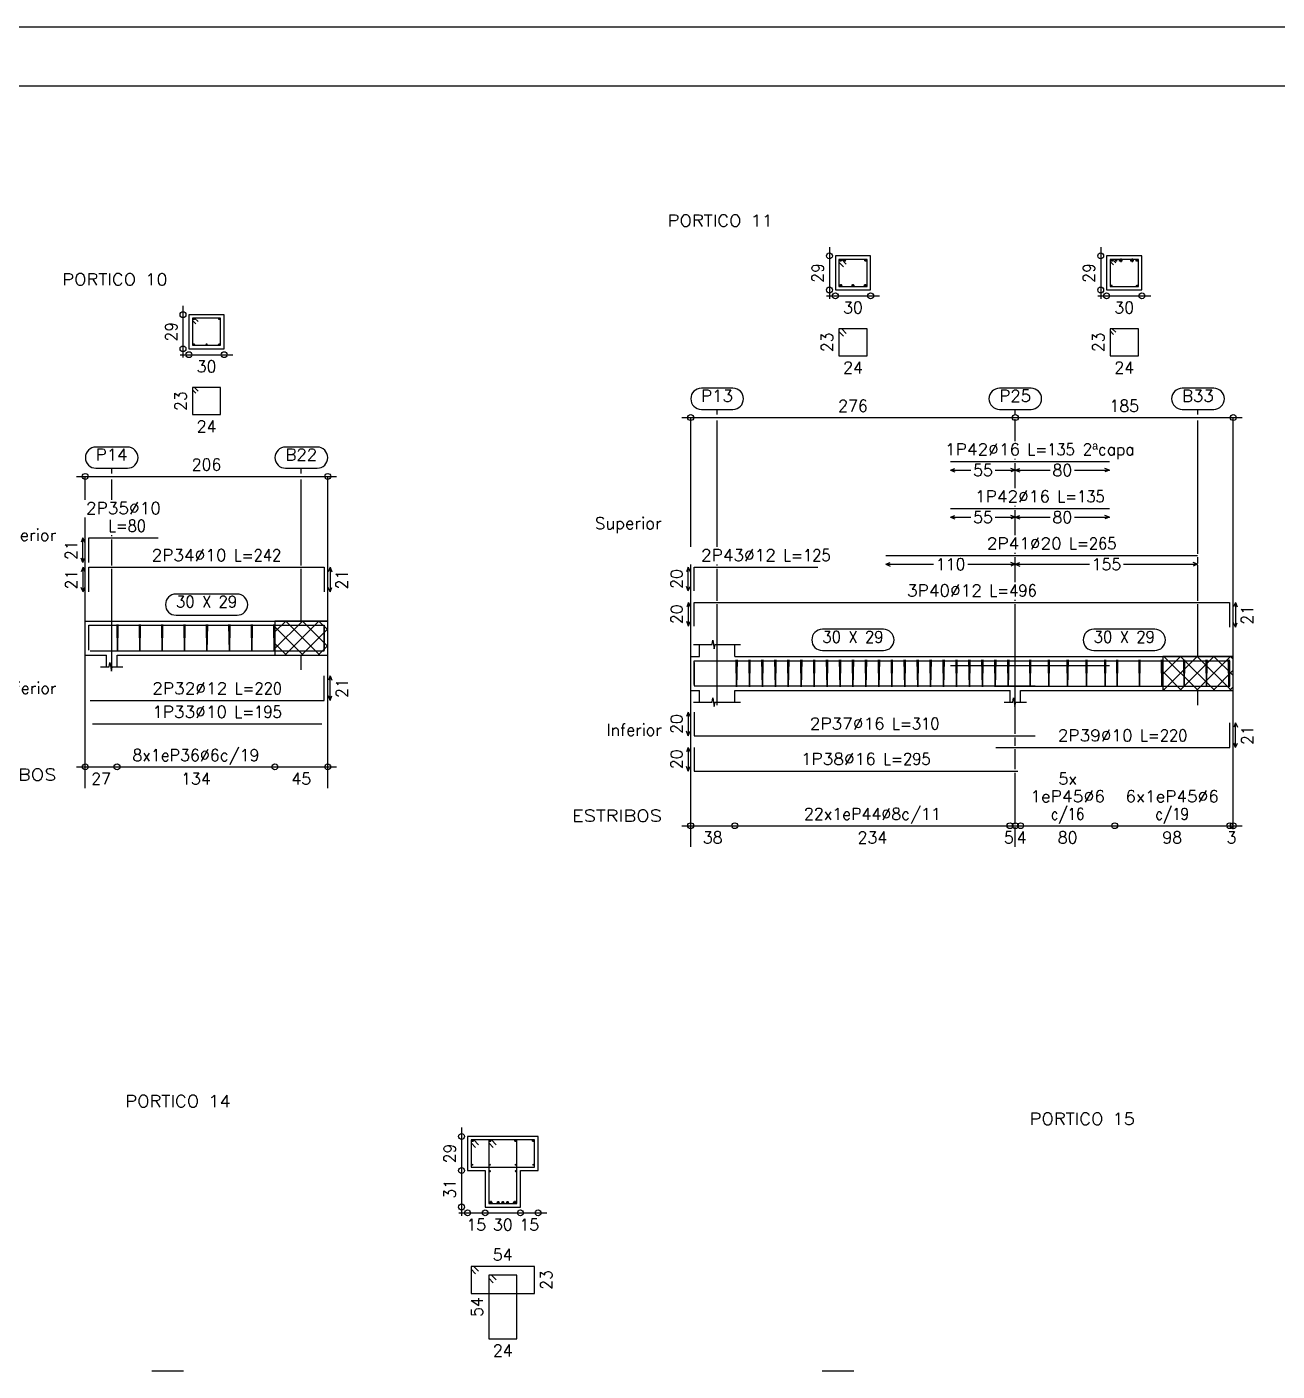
# Model space of a CAD drawing. Header units: millimetres. Extents: x 709.5 to 769, y 350.8 to 392.8.
# Drawn here: x 743.09 to 753.72, y 381.4 to 392.83 of the extents above; entities that cross this region are included whole.
import ezdxf
from ezdxf.enums import TextEntityAlignment as Align

# ---------------------------------------------------------------- set-up
doc = ezdxf.new("R2010")
doc.units = ezdxf.units.MM
doc.linetypes.add('CYPELINEA', pattern=[0])
for name, color, linetype in [('015', 1, 'Continuous'), ('07', 6, 'Continuous'), ('ARM_DENTRO_VIGA', 5, 'Continuous'), ('ARM_ESTRIBOS', 1, 'Continuous'), ('ARM_LONGITUDES', 3, 'CYPELINEA'), ('ARM_TEXTOS', 3, 'CYPELINEA'), ('COT_ARM', 3, 'CYPELINEA'), ('COT_COTAS', 3, 'CYPELINEA'), ('COT_EST', 3, 'CYPELINEA'), ('COT_LIN_APOYOS', 2, 'CYPELINEA'), ('COT_LIN_AUX_COTA', 2, 'CYPELINEA'), ('REF_ESCALA', 3, 'CYPELINEA'), ('REF_NOMBRE', 3, 'CYPELINEA'), ('REF_REFERENCIA', 3, 'CYPELINEA'), ('SEC_CONTORNOS', 2, 'Continuous'), ('SEC_DIM_VIGA', 3, 'CYPELINEA'), ('TXT_EST', 3, 'CYPELINEA'), ('TXT_LONG', 3, 'CYPELINEA')]:
    doc.layers.add(name, color=color, linetype=linetype)
doc.styles.get("Standard").update_dxf_attribs({"font": 'romans.shx'})

# ---------------------------------------------------------------- blocks, each defined once
blk = doc.blocks.new('A0H')
at = {"layer": '015'}
blk.add_lwpolyline([(-1179, -10), (-1179, 831), (10, 831), (10, -10)], close=True, dxfattribs=at)
at = {"layer": '07'}
blk.add_lwpolyline([(-1154, 0), (-1154, 821), (0, 821), (0, 0)], close=True, dxfattribs=at)

msp = doc.modelspace()

# ---------------------------------------------------------------- linework, layer by layer
at = {"layer": 'ARM_DENTRO_VIGA'}
for p, q in [((749.995, 390.849), (750.013, 390.849)), ((750.004, 390.858), (750.004, 390.84)), ((750.031, 390.849), (750.049, 390.849)), ((750.04, 390.858), (750.04, 390.84)), ((750.207, 390.849), (750.225, 390.849)), ((750.216, 390.858), (750.216, 390.84)), ((752.301, 390.849), (752.319, 390.849)), ((752.31, 390.858), (752.31, 390.84)), ((752.337, 390.849), (752.355, 390.849)), ((752.346, 390.858), (752.346, 390.84)), ((752.371, 390.849), (752.401, 390.849)), ((752.386, 390.864), (752.386, 390.834)), ((752.467, 390.849), (752.497, 390.849)), ((752.482, 390.864), (752.482, 390.834)), ((752.513, 390.849), (752.531, 390.849)), ((752.522, 390.858), (752.522, 390.84)), ((749.994, 390.635), (750.018, 390.635)), ((750.006, 390.647), (750.006, 390.623)), ((750.098, 390.635), (750.122, 390.635)), ((750.11, 390.647), (750.11, 390.623)), ((750.202, 390.635), (750.226, 390.635)), ((750.214, 390.647), (750.214, 390.623)), ((752.3, 390.633), (752.315, 390.633)), ((752.307, 390.641), (752.307, 390.626)), ((752.518, 390.633), (752.533, 390.633)), ((752.525, 390.641), (752.525, 390.626)), ((744.498, 390.351), (744.513, 390.351)), ((744.505, 390.359), (744.505, 390.344)), ((744.716, 390.351), (744.731, 390.351)), ((744.723, 390.359), (744.723, 390.344)), ((744.497, 390.133), (744.515, 390.133)), ((744.506, 390.142), (744.506, 390.124)), ((744.607, 390.133), (744.622, 390.133)), ((744.614, 390.141), (744.614, 390.126)), ((744.713, 390.133), (744.731, 390.133)), ((744.722, 390.142), (744.722, 390.124)), ((746.868, 383.362), (746.883, 383.362)), ((746.876, 383.369), (746.876, 383.354)), ((747.018, 383.362), (747.033, 383.362)), ((747.026, 383.369), (747.026, 383.354)), ((747.232, 383.362), (747.247, 383.362)), ((747.24, 383.369), (747.24, 383.354)), ((747.382, 383.362), (747.397, 383.362)), ((747.39, 383.369), (747.39, 383.354)), ((746.869, 383.16), (746.878, 383.16)), ((746.874, 383.164), (746.874, 383.155)), ((747.019, 383.16), (747.028, 383.16)), ((747.024, 383.164), (747.024, 383.155)), ((747.237, 383.16), (747.246, 383.16)), ((747.242, 383.164), (747.242, 383.155)), ((747.387, 383.16), (747.396, 383.16)), ((747.392, 383.164), (747.392, 383.155)), ((747.013, 383.105), (747.028, 383.105)), ((747.021, 383.112), (747.021, 383.097)), ((747.237, 383.105), (747.252, 383.105)), ((747.244, 383.112), (747.244, 383.097)), ((747.016, 382.838), (747.046, 382.838)), ((747.031, 382.853), (747.031, 382.823)), ((747.081, 382.838), (747.105, 382.838)), ((747.093, 382.85), (747.093, 382.826)), ((747.121, 382.838), (747.145, 382.838)), ((747.133, 382.85), (747.133, 382.826)), ((747.161, 382.838), (747.185, 382.838)), ((747.173, 382.85), (747.173, 382.826)), ((747.22, 382.838), (747.25, 382.838)), ((747.235, 382.853), (747.235, 382.823))]:
    msp.add_line(p, q, dxfattribs=at)
for points in [[(750.94, 389.14), (752.29, 389.14)], [(750.94, 388.74), (752.29, 388.74)], [(743.613, 388.28), (743.613, 388.49), (744.203, 388.49)], [(750.39, 388.34), (753.04, 388.34)], [(743.614, 388.03), (743.614, 388.24), (745.614, 388.24), (745.614, 388.03)], [(748.76, 388.04), (748.76, 388.24), (749.81, 388.24)], [(748.761, 387.74), (748.761, 387.94), (753.311, 387.94), (753.311, 387.73)], [(743.613, 387.536), (743.613, 387.746), (744.203, 387.746)], [(743.614, 387.536), (743.614, 387.746), (745.614, 387.746), (745.614, 387.536)], [(743.625, 387.528), (745.615, 387.528), (745.615, 387.738)], [(743.644, 387.528), (745.594, 387.528)], [(748.76, 387.244), (748.76, 387.444), (749.81, 387.444)], [(748.76, 387.43), (748.76, 387.23), (751.51, 387.23)], [(748.76, 387.43), (748.76, 387.23), (751.66, 387.23)], [(748.761, 387.244), (748.761, 387.444), (753.311, 387.444), (753.311, 387.234)], [(750.39, 387.444), (753.04, 387.444)], [(750.94, 387.444), (752.29, 387.444)], [(750.94, 387.404), (752.29, 387.404)], [(751.323, 387.228), (753.313, 387.228), (753.313, 387.438)], [(743.625, 387.107), (745.615, 387.107), (745.615, 387.317)], [(748.76, 387.007), (748.76, 386.807), (751.66, 386.807)], [(743.644, 386.907), (745.594, 386.907)], [(751.323, 386.707), (753.313, 386.707), (753.313, 386.917)], [(748.76, 386.707), (748.76, 386.507), (751.51, 386.507)]]:
    msp.add_lwpolyline(points, dxfattribs=at)
for centre, radius in [((750.004, 390.849), 0.006), ((750.04, 390.849), 0.006), ((750.216, 390.849), 0.006), ((752.31, 390.849), 0.006), ((752.346, 390.849), 0.006), ((752.386, 390.849), 0.01), ((752.482, 390.849), 0.01), ((752.522, 390.849), 0.006), ((750.006, 390.635), 0.008), ((750.11, 390.635), 0.008), ((750.214, 390.635), 0.008), ((752.307, 390.633), 0.005), ((752.525, 390.633), 0.005), ((744.505, 390.351), 0.005), ((744.723, 390.351), 0.005), ((744.506, 390.133), 0.006), ((744.614, 390.133), 0.005), ((744.722, 390.133), 0.006), ((746.876, 383.362), 0.005), ((747.026, 383.362), 0.005), ((747.24, 383.362), 0.005), ((747.39, 383.362), 0.005), ((746.874, 383.16), 0.003), ((747.024, 383.16), 0.003), ((747.242, 383.16), 0.003), ((747.392, 383.16), 0.003), ((747.021, 383.105), 0.005), ((747.244, 383.105), 0.005), ((747.031, 382.838), 0.01), ((747.093, 382.838), 0.008), ((747.133, 382.838), 0.008), ((747.173, 382.838), 0.008), ((747.235, 382.838), 0.01)]:
    msp.add_circle(centre, radius, dxfattribs=at)
at = {"layer": 'ARM_ESTRIBOS'}
for points in [[(750.053, 390.818), (750.014, 390.857), (749.99, 390.857), (749.99, 390.627), (750.23, 390.627), (750.23, 390.857), (749.99, 390.857), (749.99, 390.833), (750.029, 390.794)], [(752.344, 390.828), (752.314, 390.857), (752.296, 390.857), (752.296, 390.627), (752.536, 390.627), (752.536, 390.857), (752.296, 390.857), (752.296, 390.839), (752.326, 390.81)], [(744.542, 390.328), (744.512, 390.357), (744.494, 390.357), (744.494, 390.127), (744.734, 390.127), (744.734, 390.357), (744.494, 390.357), (744.494, 390.339), (744.524, 390.31)], [(750.053, 390.228), (750.014, 390.267), (749.99, 390.267), (749.99, 390.037), (750.23, 390.037), (750.23, 390.267), (749.99, 390.267), (749.99, 390.243), (750.029, 390.204)], [(752.344, 390.238), (752.314, 390.267), (752.296, 390.267), (752.296, 390.037), (752.536, 390.037), (752.536, 390.267), (752.296, 390.267), (752.296, 390.249), (752.326, 390.22)], [(744.542, 389.738), (744.512, 389.767), (744.494, 389.767), (744.494, 389.537), (744.734, 389.537), (744.734, 389.767), (744.494, 389.767), (744.494, 389.749), (744.524, 389.72)], [(743.861, 387.723), (743.861, 387.752), (743.858, 387.522), (743.855, 387.752), (743.855, 387.734), (743.855, 387.705)], [(744.051, 387.723), (744.051, 387.752), (744.048, 387.522), (744.045, 387.752), (744.045, 387.734), (744.045, 387.705)], [(744.241, 387.723), (744.241, 387.752), (744.238, 387.522), (744.235, 387.752), (744.235, 387.734), (744.235, 387.705)], [(744.431, 387.723), (744.431, 387.752), (744.428, 387.522), (744.425, 387.752), (744.425, 387.734), (744.425, 387.705)], [(744.621, 387.723), (744.621, 387.752), (744.618, 387.522), (744.615, 387.752), (744.615, 387.734), (744.615, 387.705)], [(744.811, 387.723), (744.811, 387.752), (744.808, 387.522), (744.805, 387.752), (744.805, 387.734), (744.805, 387.705)], [(745.001, 387.723), (745.001, 387.752), (744.998, 387.522), (744.995, 387.752), (744.995, 387.734), (744.995, 387.705)], [(745.191, 387.723), (745.191, 387.752), (745.188, 387.522), (745.185, 387.752), (745.185, 387.734), (745.185, 387.705)], [(749.124, 387.413), (749.124, 387.452), (749.12, 387.222), (749.116, 387.452), (749.116, 387.428), (749.116, 387.389)], [(749.234, 387.413), (749.234, 387.452), (749.23, 387.222), (749.226, 387.452), (749.226, 387.428), (749.226, 387.389)], [(749.344, 387.413), (749.344, 387.452), (749.34, 387.222), (749.336, 387.452), (749.336, 387.428), (749.336, 387.389)], [(749.454, 387.413), (749.454, 387.452), (749.45, 387.222), (749.446, 387.452), (749.446, 387.428), (749.446, 387.389)], [(749.564, 387.413), (749.564, 387.452), (749.56, 387.222), (749.556, 387.452), (749.556, 387.428), (749.556, 387.389)], [(749.674, 387.413), (749.674, 387.452), (749.67, 387.222), (749.666, 387.452), (749.666, 387.428), (749.666, 387.389)], [(749.784, 387.413), (749.784, 387.452), (749.78, 387.222), (749.776, 387.452), (749.776, 387.428), (749.776, 387.389)], [(749.894, 387.413), (749.894, 387.452), (749.89, 387.222), (749.886, 387.452), (749.886, 387.428), (749.886, 387.389)], [(750.004, 387.413), (750.004, 387.452), (750, 387.222), (749.996, 387.452), (749.996, 387.428), (749.996, 387.389)], [(750.114, 387.413), (750.114, 387.452), (750.11, 387.222), (750.106, 387.452), (750.106, 387.428), (750.106, 387.389)], [(750.224, 387.413), (750.224, 387.452), (750.22, 387.222), (750.216, 387.452), (750.216, 387.428), (750.216, 387.389)], [(750.334, 387.413), (750.334, 387.452), (750.33, 387.222), (750.326, 387.452), (750.326, 387.428), (750.326, 387.389)], [(750.444, 387.413), (750.444, 387.452), (750.44, 387.222), (750.436, 387.452), (750.436, 387.428), (750.436, 387.389)], [(750.554, 387.413), (750.554, 387.452), (750.55, 387.222), (750.546, 387.452), (750.546, 387.428), (750.546, 387.389)], [(750.664, 387.413), (750.664, 387.452), (750.66, 387.222), (750.656, 387.452), (750.656, 387.428), (750.656, 387.389)], [(750.774, 387.413), (750.774, 387.452), (750.77, 387.222), (750.766, 387.452), (750.766, 387.428), (750.766, 387.389)], [(750.884, 387.413), (750.884, 387.452), (750.88, 387.222), (750.876, 387.452), (750.876, 387.428), (750.876, 387.389)], [(750.994, 387.413), (750.994, 387.452), (750.99, 387.222), (750.986, 387.452), (750.986, 387.428), (750.986, 387.389)], [(751.104, 387.413), (751.104, 387.452), (751.1, 387.222), (751.096, 387.452), (751.096, 387.428), (751.096, 387.389)], [(751.214, 387.413), (751.214, 387.452), (751.21, 387.222), (751.206, 387.452), (751.206, 387.428), (751.206, 387.389)], [(751.324, 387.413), (751.324, 387.452), (751.32, 387.222), (751.316, 387.452), (751.316, 387.428), (751.316, 387.389)], [(751.434, 387.413), (751.434, 387.452), (751.43, 387.222), (751.426, 387.452), (751.426, 387.428), (751.426, 387.389)], [(751.618, 387.423), (751.618, 387.452), (751.615, 387.222), (751.612, 387.452), (751.612, 387.434), (751.612, 387.405)], [(751.778, 387.423), (751.778, 387.452), (751.775, 387.222), (751.772, 387.452), (751.772, 387.434), (751.772, 387.405)], [(751.938, 387.423), (751.938, 387.452), (751.935, 387.222), (751.932, 387.452), (751.932, 387.434), (751.932, 387.405)], [(752.098, 387.423), (752.098, 387.452), (752.095, 387.222), (752.092, 387.452), (752.092, 387.434), (752.092, 387.405)], [(752.258, 387.423), (752.258, 387.452), (752.255, 387.222), (752.252, 387.452), (752.252, 387.434), (752.252, 387.405)], [(752.358, 387.423), (752.358, 387.452), (752.355, 387.222), (752.352, 387.452), (752.352, 387.434), (752.352, 387.405)], [(752.548, 387.423), (752.548, 387.452), (752.545, 387.222), (752.542, 387.452), (752.542, 387.434), (752.542, 387.405)], [(752.738, 387.423), (752.738, 387.452), (752.735, 387.222), (752.732, 387.452), (752.732, 387.434), (752.732, 387.405)], [(752.928, 387.423), (752.928, 387.452), (752.925, 387.222), (752.922, 387.452), (752.922, 387.434), (752.922, 387.405)], [(753.118, 387.423), (753.118, 387.452), (753.115, 387.222), (753.112, 387.452), (753.112, 387.434), (753.112, 387.405)], [(753.308, 387.423), (753.308, 387.452), (753.305, 387.222), (753.302, 387.452), (753.302, 387.434), (753.302, 387.405)], [(746.926, 383.33), (746.887, 383.37), (746.863, 383.37), (746.863, 383.14), (747.403, 383.14), (747.403, 383.37), (746.863, 383.37), (746.863, 383.346), (746.902, 383.306)], [(747.076, 383.33), (747.037, 383.37), (747.013, 383.37), (747.013, 382.83), (747.253, 382.83), (747.253, 383.37), (747.013, 383.37), (747.013, 383.346), (747.052, 383.306)], [(746.926, 382.255), (746.887, 382.295), (746.863, 382.295), (746.863, 382.065), (747.403, 382.065), (747.403, 382.295), (746.863, 382.295), (746.863, 382.271), (746.902, 382.231)], [(747.076, 382.18), (747.037, 382.22), (747.013, 382.22), (747.013, 381.68), (747.253, 381.68), (747.253, 382.22), (747.013, 382.22), (747.013, 382.196), (747.052, 382.156)]]:
    msp.add_lwpolyline(points, dxfattribs=at)
at = {"layer": 'ARM_LONGITUDES'}
for p, q in [((743.563, 388.49), (743.548, 388.452)), ((743.563, 388.28), (743.563, 388.49)), ((743.563, 388.49), (743.578, 388.452)), ((743.563, 388.28), (743.548, 388.317)), ((743.563, 388.28), (743.578, 388.317)), ((743.564, 388.24), (743.549, 388.202)), ((743.564, 388.03), (743.564, 388.24)), ((743.564, 388.24), (743.579, 388.202)), ((745.664, 388.24), (745.649, 388.202)), ((745.664, 388.24), (745.664, 388.03)), ((745.664, 388.24), (745.679, 388.202)), ((748.71, 388.24), (748.695, 388.202)), ((748.71, 388.04), (748.71, 388.24)), ((748.71, 388.24), (748.725, 388.202)), ((743.564, 388.03), (743.549, 388.067)), ((743.564, 388.03), (743.579, 388.067)), ((745.664, 388.03), (745.649, 388.067)), ((745.664, 388.03), (745.679, 388.067)), ((748.71, 388.04), (748.695, 388.077)), ((748.71, 388.04), (748.725, 388.077)), ((748.711, 387.94), (748.696, 387.902)), ((748.711, 387.74), (748.711, 387.94)), ((748.711, 387.94), (748.726, 387.902)), ((753.361, 387.94), (753.346, 387.902)), ((753.361, 387.94), (753.361, 387.73)), ((753.361, 387.94), (753.376, 387.902)), ((748.711, 387.74), (748.696, 387.777)), ((748.711, 387.74), (748.726, 387.777)), ((753.361, 387.73), (753.346, 387.767)), ((753.361, 387.73), (753.376, 387.767)), ((745.665, 387.317), (745.65, 387.28)), ((745.665, 387.107), (745.665, 387.317)), ((745.665, 387.317), (745.68, 387.28)), ((745.665, 387.107), (745.65, 387.145)), ((745.665, 387.107), (745.68, 387.145)), ((748.71, 387.007), (748.695, 386.97)), ((748.71, 387.007), (748.71, 386.807)), ((748.71, 387.007), (748.725, 386.97)), ((753.363, 386.917), (753.348, 386.88)), ((753.363, 386.707), (753.363, 386.917)), ((753.363, 386.917), (753.378, 386.88)), ((748.71, 386.807), (748.695, 386.845)), ((748.71, 386.807), (748.725, 386.845)), ((748.71, 386.707), (748.695, 386.67)), ((748.71, 386.707), (748.71, 386.507)), ((748.71, 386.707), (748.725, 386.67)), ((753.363, 386.707), (753.348, 386.745)), ((753.363, 386.707), (753.378, 386.745)), ((748.71, 386.507), (748.695, 386.545)), ((748.71, 386.507), (748.725, 386.545))]:
    msp.add_line(p, q, dxfattribs=at)
at = {"layer": 'COT_ARM'}
for p, q in [((750.94, 389.065), (750.977, 389.08)), ((750.94, 389.065), (751.112, 389.065)), ((750.94, 389.065), (750.977, 389.05)), ((751.318, 389.065), (751.49, 389.065)), ((751.49, 389.065), (751.452, 389.08)), ((751.49, 389.065), (751.452, 389.05)), ((751.49, 389.065), (751.527, 389.08)), ((751.49, 389.065), (751.787, 389.065)), ((751.49, 389.065), (751.527, 389.05)), ((751.992, 389.065), (752.29, 389.065)), ((752.29, 389.065), (752.252, 389.08)), ((752.29, 389.065), (752.252, 389.05)), ((750.94, 388.665), (750.977, 388.68)), ((750.94, 388.665), (751.112, 388.665)), ((750.94, 388.665), (750.977, 388.65)), ((751.318, 388.665), (751.49, 388.665)), ((751.49, 388.665), (751.452, 388.68)), ((751.49, 388.665), (751.452, 388.65)), ((751.49, 388.665), (751.527, 388.68)), ((751.49, 388.665), (751.787, 388.665)), ((751.49, 388.665), (751.527, 388.65)), ((751.992, 388.665), (752.29, 388.665)), ((752.29, 388.665), (752.252, 388.68)), ((752.29, 388.665), (752.252, 388.65)), ((750.39, 388.265), (750.427, 388.28)), ((750.39, 388.265), (750.795, 388.265)), ((750.39, 388.265), (750.427, 388.25)), ((751.085, 388.265), (751.49, 388.265)), ((751.49, 388.265), (751.452, 388.28)), ((751.49, 388.265), (751.452, 388.25)), ((751.49, 388.265), (751.527, 388.28)), ((751.49, 388.265), (752.12, 388.265)), ((751.49, 388.265), (751.527, 388.25)), ((752.41, 388.265), (753.04, 388.265)), ((753.04, 388.265), (753.002, 388.28)), ((753.04, 388.265), (753.002, 388.25))]:
    msp.add_line(p, q, dxfattribs=at)
at = {"layer": 'COT_COTAS'}
for p, q in [((748.655, 389.512), (751.49, 389.512)), ((751.49, 389.512), (753.418, 389.512)), ((743.508, 389.012), (745.72, 389.012))]:
    msp.add_line(p, q, dxfattribs=at)
for centre in [(748.73, 389.512), (751.49, 389.512), (753.343, 389.512), (743.583, 389.012), (745.645, 389.012)]:
    msp.add_circle(centre, 0.025, dxfattribs=at)
at = {"layer": 'COT_EST'}
for p, q in [((743.508, 386.542), (743.853, 386.542)), ((743.853, 386.542), (745.195, 386.542)), ((745.195, 386.542), (745.72, 386.542)), ((748.655, 386.042), (749.105, 386.042)), ((749.105, 386.042), (751.445, 386.042)), ((751.445, 386.042), (751.49, 386.042)), ((751.49, 386.042), (751.535, 386.042)), ((751.535, 386.042), (752.335, 386.042)), ((752.335, 386.042), (753.313, 386.042)), ((753.313, 386.042), (753.418, 386.042))]:
    msp.add_line(p, q, dxfattribs=at)
for centre in [(743.583, 386.542), (743.853, 386.542), (745.195, 386.542), (745.645, 386.542), (748.73, 386.042), (749.105, 386.042), (751.445, 386.042), (751.49, 386.042), (751.535, 386.042), (752.335, 386.042), (753.313, 386.042), (753.343, 386.042)]:
    msp.add_circle(centre, 0.025, dxfattribs=at)
at = {"layer": 'COT_LIN_APOYOS'}
for p, q in [((748.73, 389.5), (748.73, 389.512)), ((748.73, 389.312), (748.73, 389.5)), ((751.49, 389.312), (751.49, 389.5)), ((753.343, 389.5), (753.343, 389.512)), ((753.343, 389.312), (753.343, 389.5)), ((748.73, 388.412), (748.73, 389.312)), ((753.343, 387.712), (753.343, 389.312)), ((751.49, 389.155), (751.49, 389.162)), ((751.49, 389.072), (751.49, 389.125)), ((751.49, 388.912), (751.49, 389.057)), ((743.583, 389), (743.583, 389.012)), ((743.583, 388.812), (743.583, 389)), ((745.645, 389), (745.645, 389.012)), ((745.645, 388.812), (745.645, 389)), ((745.645, 388.012), (745.645, 388.812)), ((751.49, 388.755), (751.49, 388.762)), ((751.49, 388.672), (751.49, 388.725)), ((743.583, 388.012), (743.583, 388.662)), ((751.49, 388.512), (751.49, 388.657)), ((748.73, 387.712), (748.73, 388.262)), ((751.49, 388.355), (751.49, 388.362)), ((751.49, 388.272), (751.49, 388.325)), ((751.49, 388.112), (751.49, 388.257)), ((743.583, 387.782), (743.583, 388.012)), ((745.645, 387.782), (745.645, 388.012)), ((751.49, 387.955), (751.49, 387.962)), ((751.49, 387.712), (751.49, 387.925)), ((743.583, 387.332), (743.583, 387.782)), ((745.645, 387.492), (745.645, 387.782)), ((748.73, 387.482), (748.73, 387.712)), ((751.49, 387.482), (751.49, 387.712)), ((753.343, 387.482), (753.343, 387.712)), ((745.645, 387.332), (745.645, 387.492)), ((748.73, 387.022), (748.73, 387.482)), ((751.49, 387.022), (751.49, 387.482)), ((753.343, 387.192), (753.343, 387.482)), ((743.583, 386.692), (743.583, 387.332)), ((745.645, 386.692), (745.645, 387.332)), ((753.343, 387.022), (753.343, 387.192)), ((748.73, 386.492), (748.73, 387.022)), ((751.49, 386.822), (751.49, 387.022)), ((753.343, 386.492), (753.343, 387.022)), ((751.49, 386.722), (751.49, 386.792)), ((743.583, 386.555), (743.583, 386.692)), ((745.645, 386.555), (745.645, 386.692)), ((751.49, 386.522), (751.49, 386.692)), ((743.583, 386.53), (743.583, 386.555)), ((745.645, 386.53), (745.645, 386.555)), ((743.583, 386.362), (743.583, 386.53)), ((745.645, 386.362), (745.645, 386.53)), ((748.73, 386.055), (748.73, 386.492)), ((751.49, 386.055), (751.49, 386.492)), ((753.343, 386.055), (753.343, 386.492)), ((748.73, 386.03), (748.73, 386.055)), ((748.73, 385.862), (748.73, 386.03)), ((751.49, 385.862), (751.49, 386.03)), ((753.343, 386.03), (753.343, 386.055)), ((753.343, 386.012), (753.343, 386.03))]:
    msp.add_line(p, q, dxfattribs=at)
at = {"layer": 'COT_LIN_AUX_COTA'}
for p, q in [((748.955, 389.537), (748.955, 389.582)), ((751.49, 389.537), (751.49, 389.582)), ((753.043, 389.537), (753.043, 389.582)), ((748.955, 389.312), (748.955, 389.487)), ((753.043, 389.312), (753.043, 389.487)), ((748.955, 388.412), (748.955, 389.312)), ((753.043, 388.355), (753.043, 389.312)), ((743.808, 389.037), (743.808, 389.082)), ((745.42, 389.037), (745.42, 389.082)), ((743.808, 388.812), (743.808, 388.987)), ((745.42, 388.812), (745.42, 388.987)), ((745.42, 388.255), (745.42, 388.812)), ((743.808, 388.505), (743.808, 388.512)), ((743.808, 388.255), (743.808, 388.475)), ((748.955, 388.255), (748.955, 388.262)), ((753.043, 388.272), (753.043, 388.325)), ((753.043, 387.955), (753.043, 388.257)), ((743.808, 388.012), (743.808, 388.225)), ((745.42, 388.012), (745.42, 388.225)), ((748.955, 387.955), (748.955, 388.225)), ((743.808, 387.782), (743.808, 388.012)), ((745.42, 387.782), (745.42, 388.012)), ((748.955, 387.712), (748.955, 387.925)), ((753.043, 387.712), (753.043, 387.925)), ((743.808, 387.367), (743.808, 387.782)), ((748.955, 387.482), (748.955, 387.712)), ((753.043, 387.482), (753.043, 387.712)), ((745.42, 387.367), (745.42, 387.492)), ((748.955, 387.067), (748.955, 387.482)), ((753.043, 387.067), (753.043, 387.192))]:
    msp.add_line(p, q, dxfattribs=at)
at = {"layer": 'REF_NOMBRE'}
for p, q in [((744.874, 388.012), (744.355, 388.012)), ((744.355, 387.832), (744.874, 387.832)), ((750.369, 387.712), (749.85, 387.712)), ((752.676, 387.712), (752.157, 387.712)), ((749.85, 387.532), (750.369, 387.532)), ((752.157, 387.532), (752.676, 387.532))]:
    msp.add_line(p, q, dxfattribs=at)
for centre, start, end in [((744.355, 387.922), 90, 270), ((744.874, 387.922), 270, 90), ((749.85, 387.622), 90, 270), ((750.369, 387.622), 270, 90), ((752.157, 387.622), 90, 270), ((752.676, 387.622), 270, 90)]:
    msp.add_arc(centre, 0.09, start, end, dxfattribs=at)
at = {"layer": 'REF_REFERENCIA'}
for p, q in [((749.089, 389.762), (748.821, 389.762)), ((751.624, 389.762), (751.356, 389.762)), ((753.177, 389.762), (752.909, 389.762)), ((748.821, 389.582), (749.089, 389.582)), ((751.356, 389.582), (751.624, 389.582)), ((752.909, 389.582), (753.177, 389.582)), ((743.942, 389.262), (743.674, 389.262)), ((745.555, 389.262), (745.286, 389.262)), ((743.674, 389.082), (743.942, 389.082)), ((745.286, 389.082), (745.555, 389.082)), ((744.417, 381.405), (744.148, 381.405)), ((750.117, 381.405), (749.849, 381.405))]:
    msp.add_line(p, q, dxfattribs=at)
for centre, start, end in [((748.821, 389.672), 90, 270), ((749.089, 389.672), 270, 90), ((751.356, 389.672), 90, 270), ((751.624, 389.672), 270, 90), ((752.909, 389.672), 90, 270), ((753.177, 389.672), 270, 90), ((743.674, 389.172), 90, 270), ((743.942, 389.172), 270, 90), ((745.286, 389.172), 90, 270), ((745.555, 389.172), 270, 90)]:
    msp.add_arc(centre, 0.09, start, end, dxfattribs=at)
at = {"layer": 'SEC_CONTORNOS'}
for p, q in [((743.583, 387.782), (743.763, 387.782)), ((743.583, 387.492), (743.583, 387.782)), ((743.763, 387.782), (743.853, 387.782)), ((743.763, 387.782), (743.853, 387.782)), ((743.853, 387.782), (745.195, 387.782)), ((745.195, 387.782), (745.645, 387.782)), ((745.195, 387.782), (745.645, 387.782)), ((745.195, 387.549), (745.429, 387.782)), ((745.195, 387.69), (745.287, 387.782)), ((745.436, 387.492), (745.195, 387.733)), ((745.28, 387.492), (745.57, 387.782)), ((745.577, 387.492), (745.287, 387.782)), ((745.422, 387.492), (745.645, 387.716)), ((745.645, 387.566), (745.429, 387.782)), ((745.645, 387.707), (745.57, 387.782)), ((745.645, 387.492), (745.645, 387.782)), ((745.645, 387.492), (745.645, 387.782)), ((745.295, 387.492), (745.195, 387.592)), ((745.563, 387.492), (745.645, 387.574)), ((748.755, 387.582), (748.912, 387.582)), ((748.805, 387.482), (748.805, 387.582)), ((748.912, 387.582), (748.919, 387.62)), ((748.919, 387.62), (748.931, 387.545)), ((748.931, 387.545), (748.937, 387.582)), ((748.937, 387.582), (749.155, 387.582)), ((749.105, 387.482), (749.105, 387.582)), ((743.583, 387.492), (743.763, 387.492)), ((743.763, 387.392), (743.763, 387.492)), ((743.853, 387.492), (745.195, 387.492)), ((743.853, 387.392), (743.853, 387.492)), ((745.195, 387.492), (745.645, 387.492)), ((745.195, 387.492), (745.645, 387.492)), ((748.73, 387.192), (748.73, 387.482)), ((748.73, 387.482), (748.805, 387.482)), ((749.105, 387.482), (751.445, 387.482)), ((751.445, 387.482), (751.49, 387.482)), ((751.445, 387.482), (751.49, 387.482)), ((751.49, 387.482), (751.535, 387.482)), ((751.49, 387.482), (751.535, 387.482)), ((751.535, 387.482), (752.743, 387.482)), ((752.743, 387.482), (753.343, 387.482)), ((752.743, 387.482), (753.343, 387.482)), ((752.743, 387.33), (752.895, 387.482)), ((752.743, 387.471), (752.754, 387.482)), ((752.747, 387.192), (753.037, 387.482)), ((753.044, 387.192), (752.754, 387.482)), ((752.888, 387.192), (753.178, 387.482)), ((753.185, 387.192), (752.895, 387.482)), ((753.029, 387.192), (753.319, 387.482)), ((753.327, 387.192), (753.037, 387.482)), ((753.343, 387.318), (753.178, 387.482)), ((753.343, 387.459), (753.319, 387.482)), ((753.343, 387.192), (753.343, 387.482)), ((753.343, 387.192), (753.343, 387.482)), ((743.713, 387.392), (743.786, 387.392)), ((743.786, 387.392), (743.793, 387.43)), ((743.793, 387.43), (743.805, 387.355)), ((743.805, 387.355), (743.811, 387.392)), ((743.811, 387.392), (743.903, 387.392)), ((752.902, 387.192), (752.743, 387.352)), ((753.171, 387.192), (753.343, 387.364)), ((748.73, 387.192), (748.805, 387.192)), ((748.805, 387.092), (748.805, 387.192)), ((748.912, 387.092), (748.919, 387.13)), ((748.919, 387.13), (748.931, 387.055)), ((749.105, 387.192), (751.445, 387.192)), ((749.105, 387.092), (749.105, 387.192)), ((751.445, 387.092), (751.445, 387.192)), ((751.468, 387.092), (751.475, 387.13)), ((751.475, 387.13), (751.487, 387.055)), ((751.535, 387.192), (752.743, 387.192)), ((751.535, 387.092), (751.535, 387.192)), ((752.761, 387.192), (752.743, 387.21)), ((752.743, 387.192), (753.343, 387.192)), ((752.743, 387.192), (753.343, 387.192)), ((753.312, 387.192), (753.343, 387.223)), ((748.755, 387.092), (748.912, 387.092)), ((748.931, 387.055), (748.937, 387.092)), ((748.937, 387.092), (749.155, 387.092)), ((751.395, 387.092), (751.468, 387.092)), ((751.487, 387.055), (751.493, 387.092)), ((751.493, 387.092), (751.585, 387.092))]:
    msp.add_line(p, q, dxfattribs=at)
for points in [[(749.96, 390.887), (749.96, 390.597), (750.26, 390.597), (750.26, 390.887), (749.96, 390.887)], [(752.266, 390.887), (752.266, 390.597), (752.566, 390.597), (752.566, 390.887), (752.266, 390.887)], [(744.464, 390.387), (744.464, 390.097), (744.764, 390.097), (744.764, 390.387), (744.464, 390.387)], [(745.195, 387.782), (745.195, 387.492), (745.645, 387.492), (745.645, 387.782), (745.195, 387.782)], [(752.743, 387.482), (752.743, 387.192), (753.343, 387.192), (753.343, 387.482), (752.743, 387.482)], [(746.983, 383.4), (746.833, 383.4), (746.833, 383.11), (746.983, 383.11), (746.983, 382.8), (747.283, 382.8), (747.283, 383.11), (747.433, 383.11), (747.433, 383.4), (747.283, 383.4), (746.983, 383.4)]]:
    msp.add_lwpolyline(points, dxfattribs=at)
at = {"layer": 'SEC_DIM_VIGA'}
for p, q in [((749.91, 390.962), (749.91, 390.522)), ((752.216, 390.962), (752.216, 390.522)), ((749.885, 390.547), (750.335, 390.547)), ((752.191, 390.547), (752.641, 390.547)), ((744.414, 390.462), (744.414, 390.022)), ((744.389, 390.047), (744.839, 390.047)), ((746.782, 383.475), (746.782, 383.11)), ((746.782, 383.11), (746.782, 382.725)), ((746.758, 382.75), (746.983, 382.75)), ((746.983, 382.75), (747.283, 382.75)), ((747.283, 382.75), (747.508, 382.75))]:
    msp.add_line(p, q, dxfattribs=at)
for centre in [(749.91, 390.887), (752.216, 390.887), (749.91, 390.597), (749.96, 390.547), (750.26, 390.547), (752.216, 390.597), (752.266, 390.547), (752.566, 390.547), (744.414, 390.387), (744.414, 390.097), (744.464, 390.047), (744.764, 390.047), (746.782, 383.4), (746.782, 383.11), (746.782, 382.8), (746.833, 382.75), (746.983, 382.75), (747.283, 382.75), (747.433, 382.75)]:
    msp.add_circle(centre, 0.025, dxfattribs=at)

# ---------------------------------------------------------------- block references
at = {"linetype": 'Continuous', "xscale": 0.05000000000001137, "yscale": 0.05000000000001137, "zscale": 0.05}
msp.add_blockref('A0H', (768.462, 351.284), dxfattribs=at)

# ---------------------------------------------------------------- texts
at = {"layer": 'ARM_LONGITUDES'}
for s, width, p, p2 in [('21', 1.138065, (743.513, 388.301), (743.513, 388.469)), ('21', 1.138065, (743.514, 388.051), (743.514, 388.219)), ('21', 1.138065, (745.814, 388.051), (745.814, 388.219)), ('20', 0.953514, (748.66, 388.056), (748.66, 388.224)), ('20', 0.953514, (748.661, 387.756), (748.661, 387.924)), ('21', 1.138065, (753.511, 387.751), (753.511, 387.919)), ('21', 1.138065, (745.815, 387.128), (745.815, 387.296)), ('20', 0.953514, (748.66, 386.823), (748.66, 386.991)), ('21', 1.138065, (753.513, 386.728), (753.513, 386.896)), ('20', 0.953514, (748.66, 386.523), (748.66, 386.691))]:
    msp.add_text(s, height=0.1, rotation=90, dxfattribs=dict(at, width=width)).set_placement(p, p2, align=Align.FIT)
at = {"layer": 'ARM_TEXTOS'}
for s, width, p, p2 in [('1P42%%c16', 0.97719, (750.893, 389.192), (751.531, 389.192)), (' 2ªcapa', 0.85428, (751.996, 389.192), (752.504, 389.192)), ('1P42%%c16', 0.97719, (751.148, 388.792), (751.785, 388.792)), ('2P35%%c10', 0.97719, (743.589, 388.692), (744.226, 388.692)), ('2P41%%c20', 0.97719, (751.248, 388.392), (751.885, 388.392)), ('2P34%%c10', 0.97719, (744.147, 388.292), (744.784, 388.292)), ('2P43%%c12', 0.97719, (748.818, 388.292), (749.455, 388.292)), ('3P40%%c12', 0.97719, (750.569, 387.992), (751.207, 387.992)), ('2P32%%c12', 0.97719, (744.153, 387.16), (744.791, 387.16)), ('1P33%%c10', 0.97719, (744.152, 386.96), (744.789, 386.96)), ('2P37%%c16', 0.97719, (749.743, 386.86), (750.38, 386.86)), ('2P39%%c10', 0.97719, (751.851, 386.76), (752.488, 386.76)), ('1P38%%c16', 0.97719, (749.667, 386.56), (750.305, 386.56))]:
    msp.add_text(s, height=0.1, dxfattribs=dict(at, width=width)).set_placement(p, p2, align=Align.FIT)
at = {"layer": 'COT_ARM'}
for s, width, p, p2 in [('55', 0.953514, (751.131, 389.015), (751.299, 389.015)), ('80', 0.953514, (751.806, 389.015), (751.974, 389.015)), ('55', 0.953514, (751.131, 388.615), (751.299, 388.615)), ('80', 0.953514, (751.806, 388.615), (751.974, 388.615)), ('110', 0.928421, (750.814, 388.215), (751.066, 388.215)), ('155', 0.928421, (752.139, 388.215), (752.391, 388.215))]:
    msp.add_text(s, height=0.1, dxfattribs=dict(at, width=width)).set_placement(p, p2, align=Align.FIT)
at = {"layer": 'COT_COTAS', "width": 0.928421}
for s, p, p2 in [('276', (749.984, 389.562), (750.236, 389.562)), ('185', (752.29, 389.562), (752.542, 389.562)), ('206', (744.488, 389.062), (744.74, 389.062))]:
    msp.add_text(s, height=0.1, dxfattribs=at).set_placement(p, p2, align=Align.FIT)
at = {"layer": 'COT_EST'}
for s, width, p, p2 in [('27', 0.953514, (743.634, 386.392), (743.802, 386.392)), ('134', 0.912414, (744.398, 386.392), (744.65, 386.392)), ('45', 0.953514, (745.336, 386.392), (745.504, 386.392)), ('38', 0.953514, (748.833, 385.892), (749.001, 385.892)), ('234', 0.912414, (750.149, 385.892), (750.401, 385.892)), ('5', 1.037647, (751.393, 385.892), (751.477, 385.892)), ('4', 0.98, (751.502, 385.892), (751.586, 385.892)), ('80', 0.953514, (751.851, 385.892), (752.019, 385.892)), ('98', 0.953514, (752.74, 385.892), (752.908, 385.892)), ('3', 1.037647, (753.286, 385.892), (753.37, 385.892))]:
    msp.add_text(s, height=0.1, dxfattribs=dict(at, width=width)).set_placement(p, p2, align=Align.FIT)
at = {"layer": 'REF_ESCALA'}
for s, width, p, p2 in [('Superior', 0.932695, (747.916, 388.564), (748.485, 388.564)), ('Superior', 0.932695, (742.769, 388.464), (743.338, 388.464)), ('Inferior', 0.904541, (742.868, 387.162), (743.338, 387.162)), ('Inferior', 0.904541, (748.015, 386.807), (748.485, 386.807)), ('ESTRIBOS', 1.11125, (742.576, 386.427), (743.338, 386.427)), ('ESTRIBOS', 1.11125, (747.723, 386.077), (748.485, 386.077))]:
    msp.add_text(s, height=0.1, dxfattribs=dict(at, width=width)).set_placement(p, p2, align=Align.FIT)
at = {"layer": 'REF_NOMBRE'}
for s, width, p, p2 in [('PORTICO 11', 1.027623, (748.535, 391.137), (749.43, 391.137)), ('PORTICO 10', 0.995, (743.388, 390.637), (744.283, 390.637)), ('30 X 29', 0.789783, (744.355, 387.897), (744.874, 387.897)), ('30 X 29', 0.789783, (749.85, 387.597), (750.369, 387.597)), ('30 X 29', 0.789783, (752.157, 387.597), (752.676, 387.597)), ('PORTICO 14', 0.989763, (743.924, 383.65), (744.82, 383.65)), ('PORTICO 15', 0.995, (751.612, 383.5), (752.507, 383.5))]:
    msp.add_text(s, height=0.1, dxfattribs=dict(at, width=width)).set_placement(p, p2, align=Align.FIT)
at = {"layer": 'REF_REFERENCIA'}
for s, width, p, p2 in [('P13', 0.972155, (748.82, 389.647), (749.089, 389.647)), ('P25', 0.972155, (751.355, 389.647), (751.624, 389.647)), ('B33', 0.972155, (752.908, 389.647), (753.177, 389.647)), ('P14', 0.955678, (743.673, 389.147), (743.942, 389.147)), ('B22', 0.972155, (745.286, 389.147), (745.554, 389.147))]:
    msp.add_text(s, height=0.1, dxfattribs=dict(at, width=width)).set_placement(p, p2, align=Align.FIT)
at = {"layer": 'SEC_DIM_VIGA'}
for s, width, p, p2 in [('29', 0.98, (749.86, 390.658), (749.86, 390.826)), ('29', 0.98, (752.166, 390.658), (752.166, 390.826)), ('29', 0.98, (744.364, 390.158), (744.364, 390.326)), ('23', 0.953514, (749.94, 390.068), (749.94, 390.236)), ('23', 0.953514, (752.246, 390.068), (752.246, 390.236)), ('23', 0.953514, (744.444, 389.568), (744.444, 389.736)), ('29', 0.98, (746.732, 383.171), (746.732, 383.339)), ('31', 1.138065, (746.732, 382.871), (746.732, 383.039)), ('23', 0.953514, (747.553, 382.096), (747.553, 382.264)), ('54', 0.928421, (746.963, 381.866), (746.963, 382.034))]:
    msp.add_text(s, height=0.1, rotation=90, dxfattribs=dict(at, width=width)).set_placement(p, p2, align=Align.FIT)
for s, width, p, p2 in [('30', 0.953514, (750.026, 390.397), (750.194, 390.397)), ('30', 0.953514, (752.332, 390.397), (752.5, 390.397)), ('30', 0.953514, (744.53, 389.897), (744.698, 389.897)), ('24', 0.928421, (750.026, 389.887), (750.194, 389.887)), ('24', 0.928421, (752.332, 389.887), (752.5, 389.887)), ('24', 0.928421, (744.53, 389.387), (744.698, 389.387)), ('15', 0.953514, (746.824, 382.6), (746.992, 382.6)), ('30', 0.953514, (747.049, 382.6), (747.217, 382.6)), ('15', 0.953514, (747.274, 382.6), (747.442, 382.6)), ('54', 0.928421, (747.048, 382.345), (747.216, 382.345)), ('24', 0.928421, (747.049, 381.53), (747.217, 381.53))]:
    msp.add_text(s, height=0.1, dxfattribs=dict(at, width=width)).set_placement(p, p2, align=Align.FIT)
at = {"layer": 'TXT_EST'}
for s, width, p, p2 in [('8x1eP36%%c6c/19', 0.903586, (743.984, 386.592), (745.064, 386.592)), ('5x', 0.972794, (751.856, 386.392), (752.013, 386.392)), ('1eP45%%c6', 0.991667, (751.616, 386.242), (752.253, 386.242)), ('6x1eP45%%c6', 0.97064, (752.426, 386.242), (753.221, 386.242)), ('22x1eP44%%c8c/11', 0.918947, (749.693, 386.092), (750.857, 386.092)), ('c/16', 0.777273, (751.792, 386.092), (752.077, 386.092)), ('c/19', 0.7875, (752.681, 386.092), (752.966, 386.092))]:
    msp.add_text(s, height=0.1, dxfattribs=dict(at, width=width)).set_placement(p, p2, align=Align.FIT)
at = {"layer": 'TXT_LONG'}
for s, width, p, p2 in [(' L=135', 0.807025, (751.531, 389.192), (751.996, 389.192)), (' L=135', 0.807025, (751.785, 388.792), (752.25, 388.792)), (' L=80', 0.792178, (743.717, 388.542), (744.098, 388.542)), (' L=265', 0.807025, (751.885, 388.392), (752.35, 388.392)), (' L=242', 0.807025, (744.784, 388.292), (745.249, 388.292)), (' L=125', 0.807025, (749.455, 388.292), (749.92, 388.292)), (' L=496', 0.807025, (751.207, 387.992), (751.672, 387.992)), (' L=220', 0.807025, (744.791, 387.16), (745.256, 387.16)), (' L=195', 0.807025, (744.789, 386.96), (745.254, 386.96)), (' L=310', 0.807025, (750.38, 386.86), (750.845, 386.86)), (' L=220', 0.807025, (752.488, 386.76), (752.953, 386.76)), (' L=295', 0.807025, (750.305, 386.56), (750.77, 386.56))]:
    msp.add_text(s, height=0.1, dxfattribs=dict(at, width=width)).set_placement(p, p2, align=Align.FIT)

doc.saveas('drawing.dxf')
